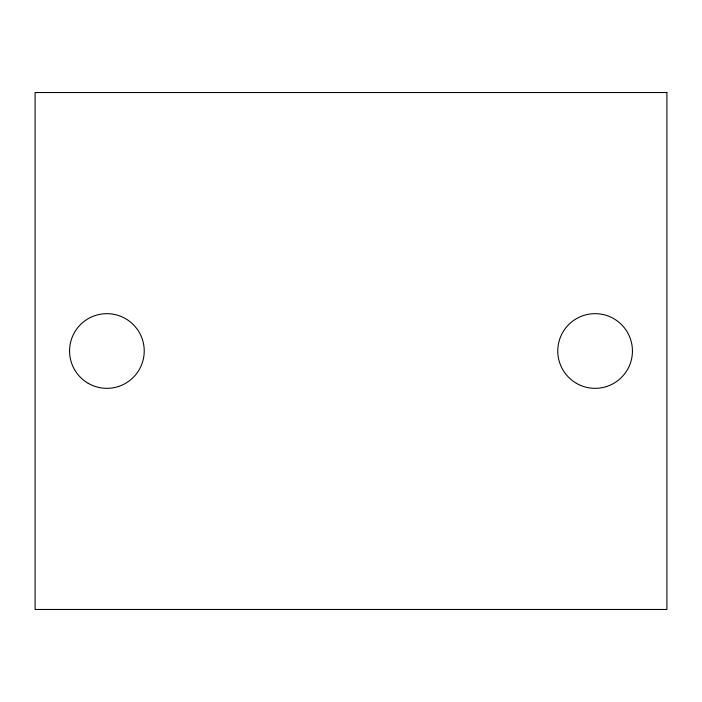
<?xml version="1.0" encoding="UTF-8"?>
<svg xmlns="http://www.w3.org/2000/svg" width="702" height="702" viewBox="0 0 702 702"><rect width="100%" height="100%" fill="white"/><g stroke="black" fill="none" stroke-linecap="round" stroke-linejoin="round"><path stroke-width="1.05" d="M666.9 92.532L35.1 92.532L35.1 609.468L666.9 609.468L666.9 92.532M576.439 383.336A37.338 37.338 0 0 0 632.441 351A37.338 37.338 0 0 0 576.439 318.664A37.338 37.338 0 0 0 576.439 383.336M88.233 383.336A37.338 37.338 0 0 0 144.226 351A37.338 37.338 0 0 0 88.233 318.664A37.338 37.338 0 0 0 88.233 383.336"/></g></svg>
